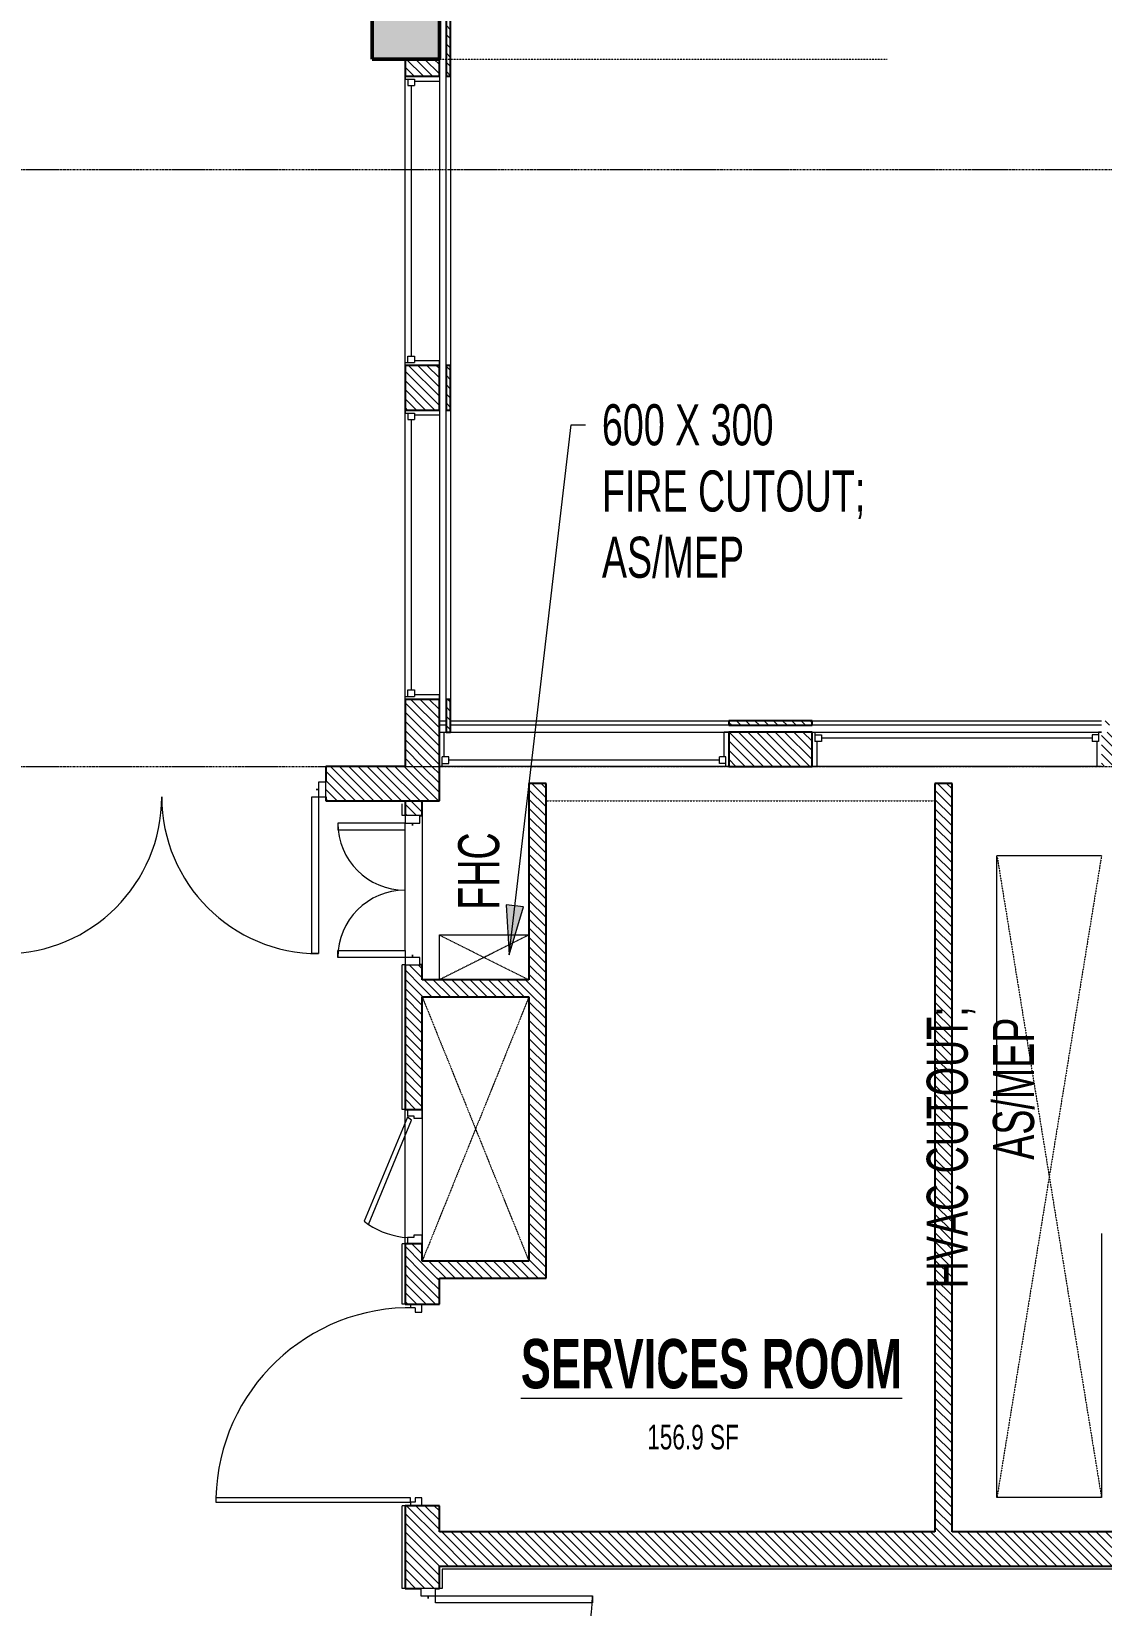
# Model space of a CAD drawing. Header units: millimetres. Extents: x -25222 to 91371, y -63339 to 20835.
# Drawn here: x 46568 to 53735, y -31013 to -20464 of the extents above; entities that cross this region are included whole.
import ezdxf

# ---------------------------------------------------------------- set-up
doc = ezdxf.new("R2010")
doc.units = ezdxf.units.MM
doc.linetypes.add('Cut Out Line', pattern=[2, 1, -1])
doc.linetypes.add('Grid Line', pattern=[22.225, 12.7, -3.175, 3.175, -3.175])
for name, color, linetype, lineweight in [('A-AREA-IDEN', 2, 'Continuous', 9), ('A-DETL', 90, 'Continuous', 5), ('A-DETL-THIN', 151, 'Continuous', 5), ('A-DOOR', 31, 'Continuous', 5), ('A-DOOR-FRAM', 31, 'Continuous', 5), ('A-GLAZ', 151, 'Continuous', 5), ('A-WALL', 113, 'Continuous', 5), ('A-WALL-PATT', 111, 'Continuous', 25), ('G-ANNO-TEXT', 231, 'Continuous', 9), ('S-COLS', 52, 'Continuous', 5), ('S-GRID', 1, 'Continuous', 9)]:
    doc.layers.add(name, color=color, linetype=linetype, lineweight=lineweight)
doc.styles.add('Swis721 Cn BT_3', font='swissc.ttf', dxfattribs={"width": 0.8, "height": 165})
doc.styles.add('Swis721 Cn BT_4', font='swissc.ttf', dxfattribs={"width": 0.8, "height": 275})
doc.styles.add('Swis721 Cn BT_B', font='swisscb.ttf', dxfattribs={"width": 0.8, "height": 330})
pattern_1 = [(315, (14219.89, -54691.457), (30.869454, 30.869454), [])]

# ---------------------------------------------------------------- blocks, each defined once
blk = doc.blocks.new('MM-HOSPITAL A_B BLOCK 2022_05_19_Interiors_rvt-1-4_ FOURTH FLOOR - GA PLAN')
at = {"layer": 'A-WALL', "color": 10, "lineweight": 9}
for p, q in [((49050, -25719), (49050, -25639)), ((49070, -25719), (49050, -25719)), ((49050, -27689), (49050, -26719)), ((49070, -26719), (49050, -26719)), ((49070, -27689), (49050, -27689)), ((49050, -28994), (49050, -28589)), ((49070, -28589), (49050, -28589)), ((49070, -28994), (49050, -28994)), ((49050, -30899), (49050, -30344)), ((49070, -30344), (49050, -30344)), ((54135, -30769), (49320, -30769)), ((49320, -30769), (49320, -30899)), ((49070, -30899), (49050, -30899)), ((49320, -30899), (49300, -30899))]:
    blk.add_line(p, q, dxfattribs=at)
blk = doc.blocks.new('M_Concrete-Rectangular-Column - 450 x600-11757012-4_ FOURTH FLOOR - GA PLAN')
at = {"layer": 'S-COLS'}
blk.add_hatch(color=55, dxfattribs=at).paths.add_polyline_path([(-5, -300), (225, -300), (225, 300), (-225, 300), (-225, -300)], flags=0)
at = {"layer": 'S-COLS', "color": 250, "lineweight": 50}
for p, q in [((225, 300), (-225, 300)), ((-225, 300), (-225, -300)), ((225, -300), (225, 300)), ((-225, -300), (225, -300))]:
    blk.add_line(p, q, dxfattribs=at)
blk = doc.blocks.new('M_Door-Passage-Double-Flush - D 2_2-14736277-4_ FOURTH FLOOR - GA PLAN')
at = {"layer": 'A-DOOR'}
for p, q in [((-1050, 96.35), (-1050, 1146.35)), ((-1050, 1146.35), (-1005, 1146.35)), ((-1005, 1146.35), (-1005, 96.35)), ((1050, 1146.35), (1005, 1146.35)), ((1005, 1146.35), (1005, 96.35)), ((1050, 96.35), (1050, 1146.35)), ((-1005, 96.35), (-1050, 96.35)), ((1005, 96.35), (1050, 96.35))]:
    blk.add_line(p, q, dxfattribs=at)
for centre, start, end in [((-1050, 96.35), 0, 90), ((1050, 96.35), 90, 180)]:
    blk.add_arc(centre, 1050, start, end, dxfattribs=at)
at = {"layer": 'A-DOOR-FRAM'}
for p, q in [((-1050, 96.35), (-1100, 96.35)), ((-1100, 96.35), (-1100, -3.65)), ((-1050, 46.5875), (-1050, 96.35)), ((-1034.125, 46.5875), (-1050, 46.5875)), ((-1050, -3.65), (-1050, 45.5625)), ((-1050, 45.5625), (-1034.125, 45.5625)), ((-1034.125, 45.5625), (-1034.125, 46.5875)), ((1050, 46.5875), (1034.125, 46.5875)), ((1034.125, 46.5875), (1034.125, 45.5625)), ((1034.125, 45.5625), (1050, 45.5625)), ((1050, 96.35), (1050, 46.5875)), ((1100, 96.35), (1050, 96.35)), ((1050, 45.5625), (1050, -3.65)), ((1100, -3.65), (1100, 96.35)), ((-1100, -3.65), (-1050, -3.65)), ((1050, -3.65), (1100, -3.65))]:
    blk.add_line(p, q, dxfattribs=at)
blk = doc.blocks.new('Single Panel Flush Door - SHD_0_90-4566079-4_ FOURTH FLOOR - GA PLAN')
at = {"layer": 'A-DOOR'}
for p, q in [((-379, -14), (-400, -42)), ((-400, -42), (299, -331)), ((320, -303), (-379, -14)), ((299, -331), (320, -303))]:
    blk.add_line(p, q, dxfattribs=at)
blk.add_arc((-135, -5), 544, 326.8171, 356.084, dxfattribs=at)
at = {"layer": 'A-DOOR-FRAM'}
for p, q in [((-450, -42), (-450, 57)), ((-392, 57), (-450, 57)), ((-407, -42), (-407, 1)), ((-407, 1), (-392, 1)), ((-392, 1), (-392, 57)), ((392, 57), (392, 1)), ((450, 57), (392, 57)), ((392, 1), (407, 1)), ((407, 1), (407, -42)), ((450, 57), (450, -42)), ((-450, -42), (-407, -42)), ((407, -42), (450, -42))]:
    blk.add_line(p, q, dxfattribs=at)
blk = doc.blocks.new('M_Door-Passage-Double-Flush - SHD 1_0-11714157-4_ FOURTH FLOOR - GA PLAN')
at = {"layer": 'A-DOOR'}
for p, q in [((-450, 63.85), (-450, 513.85)), ((-450, 513.85), (-405, 513.85)), ((-405, 513.85), (-405, 63.85)), ((450, 513.85), (405, 513.85)), ((405, 513.85), (405, 63.85)), ((450, 63.85), (450, 513.85)), ((-405, 63.85), (-450, 63.85)), ((405, 63.85), (450, 63.85))]:
    blk.add_line(p, q, dxfattribs=at)
for centre, start, end in [((-450, 63.85), 0, 90), ((450, 63.85), 90, 180)]:
    blk.add_arc(centre, 450, start, end, dxfattribs=at)
at = {"layer": 'A-DOOR-FRAM'}
for p, q in [((-450, 63.85), (-500, 63.85)), ((-500, 63.85), (-500, -36.15)), ((-450, 14.0875), (-450, 63.85)), ((-434.125, 14.0875), (-450, 14.0875)), ((-450, -36.15), (-450, 13.0625)), ((-450, 13.0625), (-434.125, 13.0625)), ((-434.125, 13.0625), (-434.125, 14.0875)), ((450, 14.0875), (434.125, 14.0875)), ((434.125, 14.0875), (434.125, 13.0625)), ((434.125, 13.0625), (450, 13.0625)), ((450, 63.85), (450, 14.0875)), ((500, 63.85), (450, 63.85)), ((450, 13.0625), (450, -36.15)), ((500, -36.15), (500, 63.85)), ((-500, -36.15), (-450, -36.15)), ((450, -36.15), (500, -36.15))]:
    blk.add_line(p, q, dxfattribs=at)
blk = doc.blocks.new('DC_SglFl-W-Int - FWD7 1_35-12334915-4_ FOURTH FLOOR - GA PLAN')
at = {"layer": 'A-DOOR'}
for p, q in [((622, -77.5), (622, -1381.5)), ((652, -77.5), (622, -77.5)), ((652, -1381.5), (652, -77.5)), ((622, -1381.5), (652, -1381.5))]:
    blk.add_line(p, q, dxfattribs=at)
blk.add_arc((652, -77.5), 1304.3, 178.68208, 268.68208, dxfattribs=at)
at = {"layer": 'A-DOOR-FRAM'}
for p, q in [((-675, -2.5), (-675, -77.5)), ((-622, -2.5), (-675, -2.5)), ((-675, -77.5), (-652, -77.5)), ((-652, -47.5), (-622, -47.5)), ((-652, -47.5), (-652, -77.5)), ((-622, -47.5), (-622, -2.5)), ((622, -2.5), (622, -47.5)), ((675, -2.5), (622, -2.5)), ((622, -47.5), (652, -47.5)), ((652, -47.5), (652, -77.5)), ((652, -77.5), (675, -77.5)), ((675, -77.5), (675, -2.5))]:
    blk.add_line(p, q, dxfattribs=at)
blk = doc.blocks.new('M_Fixed - 1938_2578-11206180-4_ FOURTH FLOOR - GA PLAN')
at = {"layer": 'A-GLAZ', "lineweight": 9}
for p, q in [((-969, 128), (-950, 128)), ((-950, 128), (-950, 65)), ((-950, 109), (-906, 109)), ((-906, 109), (-906, 65)), ((906, 109), (906, 65)), ((950, 109), (906, 109)), ((950, 128), (950, 65)), ((968, 128), (950, 128)), ((-950, 65), (-906, 65)), ((-937, 65), (-937, -102)), ((-906, 87), (906, 87)), ((906, 65), (950, 65)), ((937, 65), (937, -102)), ((-969, -102), (-937, -102)), ((969, -102), (937, -102))]:
    blk.add_line(p, q, dxfattribs=at)
blk = doc.blocks.new('M_Fixed - 1938_2578-11723930-4_ FOURTH FLOOR - GA PLAN')
at = {"layer": 'A-GLAZ', "lineweight": 9}
for p, q in [((-969, 102), (-937, 102)), ((-937, -65), (-937, 102)), ((937, -65), (937, 102)), ((969, 102), (937, 102)), ((-950, -128), (-950, -65)), ((-950, -65), (-906, -65)), ((-906, -109), (-906, -65)), ((-906, -87), (906, -87)), ((906, -65), (950, -65)), ((906, -109), (906, -65)), ((950, -128), (950, -65)), ((-969, -128), (-950, -128)), ((-950, -109), (-906, -109)), ((950, -109), (906, -109)), ((968, -128), (950, -128))]:
    blk.add_line(p, q, dxfattribs=at)
blk = doc.blocks.new('M_Fixed - 1938_2578-11206182-4_ FOURTH FLOOR - GA PLAN')
at = {"layer": 'A-GLAZ', "lineweight": 9}
for p, q in [((-969, 102), (-937, 102)), ((-937, -65), (-937, 102)), ((937, -65), (937, 102)), ((969, 102), (937, 102)), ((-950, -128), (-950, -65)), ((-950, -65), (-906, -65)), ((-906, -109), (-906, -65)), ((-906, -87), (906, -87)), ((906, -65), (950, -65)), ((906, -109), (906, -65)), ((950, -128), (950, -65)), ((-969, -128), (-950, -128)), ((-950, -109), (-906, -109)), ((950, -109), (906, -109)), ((968, -128), (950, -128))]:
    blk.add_line(p, q, dxfattribs=at)

msp = doc.modelspace()

# ---------------------------------------------------------------- hatches: boundary and pattern name
at = {"layer": 'A-WALL-PATT', "lineweight": 5}
h = msp.add_hatch(dxfattribs=at)
h.set_pattern_fill('FP_1', color=9, style=0, pattern_type=2)
h.set_pattern_definition(pattern_1)
h.paths.add_polyline_path([(49345.1, -25158.7), (49375.1, -25158.7), (49375.1, -24939.7), (49345.1, -24939.7), (49345.1, -25113.7)], flags=0)
h.paths.add_polyline_path([(49345.1, -23001.7), (49375.1, -23001.7), (49375.1, -22701.7), (49345.1, -22701.7)], flags=0)
h.paths.add_polyline_path([(49375.1, -20763.7), (49375.1, -18318.7), (49345.1, -18318.7), (49345.1, -20763.7)], flags=0)
h.paths.add_polyline_path([(49375.1, -16318.7), (49375.1, -13873.7), (49345.1, -13873.7), (49345.1, -16318.7)], flags=0)
h.paths.add_polyline_path([(49345.1, -11935.7), (49375.1, -11935.7), (49375.1, -11635.7), (49345.1, -11635.7)], flags=0)
h.paths.add_polyline_path([(49375.1, -9697.7), (49375.1, -9693.7), (49345.1, -9693.7), (49345.1, -9697.7)], flags=0)
h.paths.add_polyline_path([(49345.1, -9663.7), (49375.1, -9663.7), (49375.1, -9618.7), (49345.1, -9618.7), (49345.1, -9657.1)], flags=0)
h = msp.add_hatch(dxfattribs=at)
h.set_pattern_fill('FP_1', color=9, style=0, pattern_type=2)
h.set_pattern_definition(pattern_1)
h.paths.add_polyline_path([(49070.1, -25388.7), (49300.1, -25388.7), (49300.1, -24939.7), (49070.1, -24939.7)], flags=0)
h.paths.add_polyline_path([(49070.1, -23001.7), (49300.1, -23001.7), (49300.1, -22701.7), (49070.1, -22701.7)], flags=0)
h.paths.add_polyline_path([(49300.1, -20763.7), (49300.1, -20648.7), (49070.1, -20648.7), (49070.1, -20763.7)], flags=0)
h = msp.add_hatch(dxfattribs=at)
h.set_pattern_fill('FP_1', color=9, style=0, pattern_type=2)
h.set_pattern_definition(pattern_1)
h.paths.add_polyline_path([(72518.6, -25113.7), (72518.6, -25083.7), (71968.1, -25083.7), (71968.1, -25113.7), (72143.9, -25113.7)], flags=0)
h.paths.add_polyline_path([(74456.6, -25113.7), (75007.1, -25113.7), (75007.1, -25083.7), (74456.6, -25083.7)], flags=0)
h.paths.add_polyline_path([(85735.1, -25113.7), (86025.1, -25113.7), (86025.1, -25083.7), (85135.1, -25083.7), (85135.1, -25113.7), (85735.1, -25113.7)], flags=0)
h.paths.add_polyline_path([(76945.1, -25113.7), (78035.1, -25113.7), (78035.1, -25083.7), (76945.1, -25083.7)], flags=0)
h.paths.add_polyline_path([(80775.1, -25113.7), (80775.1, -25083.7), (79973.1, -25083.7), (79973.1, -25113.7), (80175.1, -25113.7)], flags=0)
h.paths.add_polyline_path([(83197.1, -25113.7), (83197.1, -25083.7), (82713.1, -25083.7), (82713.1, -25113.7), (83162.1, -25113.7)], flags=0)
h.paths.add_polyline_path([(62485.1, -25113.7), (62750.1, -25113.7), (62750.1, -25083.7), (61735.1, -25083.7), (61735.1, -25113.7), (62035.1, -25113.7)], flags=0)
h.paths.add_polyline_path([(59289.3, -25113.7), (59797.1, -25113.7), (59797.1, -25083.7), (58864.1, -25083.7), (58864.1, -25113.7)], flags=0)
h.paths.add_polyline_path([(56235.1, -25113.7), (56926.1, -25113.7), (56926.1, -25083.7), (55993.1, -25083.7), (55993.1, -25113.7), (56035.1, -25113.7)], flags=0)
h.paths.add_polyline_path([(51797.1, -25113.7), (51797.1, -25083.7), (51238.7, -25083.7), (51238.7, -25113.7)], flags=0)
h.paths.add_polyline_path([(63950.1, -25113.7), (64669.1, -25113.7), (64669.1, -25083.7), (63950.1, -25083.7)], flags=0)
h.paths.add_polyline_path([(53735.1, -25113.7), (54055.1, -25113.7), (54055.1, -25083.7), (53735.1, -25083.7)], flags=0)
h.paths.add_polyline_path([(66607.1, -25113.7), (67497.1, -25113.7), (67497.1, -25083.7), (66607.1, -25083.7)], flags=0)
h.paths.add_polyline_path([(69435.1, -25113.7), (70030.1, -25113.7), (70030.1, -25083.7), (69435.1, -25083.7)], flags=0)
h = msp.add_hatch(dxfattribs=at)
h.set_pattern_fill('FP_1', color=9, style=0, pattern_type=2)
h.set_pattern_definition(pattern_1)
h.paths.add_polyline_path([(56235.1, -25388.7), (56926.1, -25388.7), (56926.1, -25158.7), (55993.1, -25158.7), (55993.1, -25388.7), (56035.1, -25388.7)], flags=0)
h.paths.add_polyline_path([(62600.1, -25388.7), (62750.1, -25388.7), (62750.1, -25158.7), (61735.1, -25158.7), (61735.1, -25388.7), (62485.1, -25388.7)], flags=0)
h.paths.add_polyline_path([(59289.3, -25388.7), (59797.1, -25388.7), (59797.1, -25158.7), (58864.1, -25158.7), (58864.1, -25388.7)], flags=0)
h.paths.add_polyline_path([(70030.1, -25388.7), (70030.1, -25158.7), (69435.1, -25158.7), (69435.1, -25388.7)], flags=0)
h.paths.add_polyline_path([(77653, -25388.7), (78035.1, -25388.7), (78035.1, -25158.7), (76945.1, -25158.7), (76945.1, -25388.7), (77435.1, -25388.7)], flags=0)
h.paths.add_polyline_path([(75007.1, -25388.7), (75007.1, -25158.7), (74456.6, -25158.7), (74456.6, -25388.7)], flags=0)
h.paths.add_polyline_path([(72143.9, -25388.7), (72518.6, -25388.7), (72518.6, -25158.7), (71968.1, -25158.7), (71968.1, -25388.7)], flags=0)
h.paths.add_polyline_path([(54035.1, -25388.7), (54055.1, -25388.7), (54055.1, -25158.7), (53735.1, -25158.7), (53735.1, -25388.7), (53805.1, -25388.7)], flags=0)
h.paths.add_polyline_path([(51797.1, -25388.7), (51797.1, -25158.7), (51238.7, -25158.7), (51238.7, -25388.7)], flags=0)
h.paths.add_polyline_path([(63950.1, -25388.7), (64669.1, -25388.7), (64669.1, -25158.7), (63950.1, -25158.7), (63950.1, -25197.7)], flags=0)
h.paths.add_polyline_path([(66634.8, -25388.7), (67497.1, -25388.7), (67497.1, -25158.7), (66607.1, -25158.7), (66607.1, -25388.7)], flags=0)
h.paths.add_polyline_path([(49300.1, -25388.7), (49300.7, -25388.7), (49300.1, -25158.7)], flags=0)
h = msp.add_hatch(dxfattribs=at)
h.set_pattern_fill('FP_1', color=9, style=0, pattern_type=2)
h.set_pattern_definition(pattern_1)
h.paths.add_polyline_path([(49300.1, -25618.7), (49300.1, -25388.7), (48540.7, -25388.7), (48540.7, -25618.7), (49070.1, -25618.7)], flags=0)
h.paths.add_polyline_path([(46340.7, -25618.7), (46340.7, -25388.7), (46110.7, -25388.7), (46110.7, -25618.7), (46315.6, -25618.7)], flags=0)
h = msp.add_hatch(dxfattribs=at)
h.set_pattern_fill('FP_1', color=9, style=0, pattern_type=2)
h.set_pattern_definition(pattern_1)
h.paths.add_polyline_path([(50015.1, -28818.7), (50015.1, -25503.7), (49900.1, -25503.7), (49900.1, -28818.7)], flags=0)
h = msp.add_hatch(dxfattribs=at)
h.set_pattern_fill('FP_1', color=9, style=0, pattern_type=2)
h.set_pattern_definition(pattern_1)
h.paths.add_polyline_path([(52734.7, -30518.7), (52734.7, -25503.7), (52619.7, -25503.7), (52619.7, -30518.7)], flags=0)
h = msp.add_hatch(dxfattribs=at)
h.set_pattern_fill('FP_1', color=9, style=0, pattern_type=2)
h.set_pattern_definition(pattern_1)
h.paths.add_polyline_path([(49185.1, -28818.7), (49185.1, -28588.7), (49070.1, -28588.7), (49070.1, -28818.7)], flags=0)
h.paths.add_polyline_path([(49070.1, -27688.7), (49185.1, -27688.7), (49185.1, -26718.7), (49070.1, -26718.7), (49070.1, -26933.7)], flags=0)
h.paths.add_polyline_path([(49070.1, -25718.7), (49185.1, -25718.7), (49185.1, -25618.7), (49070.1, -25618.7)], flags=0)
h = msp.add_hatch(dxfattribs=at)
h.set_pattern_fill('FP_1', color=9, style=0, pattern_type=2)
h.set_pattern_definition(pattern_1)
h.paths.add_polyline_path([(49900.1, -26933.7), (49900.1, -26818.7), (49185.1, -26818.7), (49185.1, -26933.7), (49890, -26933.7)], flags=0)
h = msp.add_hatch(dxfattribs=at)
h.set_pattern_fill('FP_1', color=9, style=0, pattern_type=2)
h.set_pattern_definition(pattern_1)
h.paths.add_polyline_path([(49300.1, -28818.7), (49900.1, -28818.7), (49900.1, -28703.7), (49185.1, -28703.7), (49185.1, -28818.7)], flags=0)
h = msp.add_hatch(dxfattribs=at)
h.set_pattern_fill('FP_1', color=9, style=0, pattern_type=2)
h.set_pattern_definition(pattern_1)
h.paths.add_polyline_path([(49070.1, -57158.7), (49300.1, -57158.7), (49300.1, -48988.7), (49070.1, -48988.7), (49070.1, -55447.7)], flags=0)
h.paths.add_polyline_path([(49300.1, -46788.7), (49300.1, -33098.7), (49070.1, -33098.7), (49070.1, -46788.7), (49275.1, -46788.7)], flags=0)
h.paths.add_polyline_path([(49300.1, -30898.7), (49300.1, -30343.7), (49070.1, -30343.7), (49070.1, -30898.7), (49275.1, -30898.7)], flags=0)
h.paths.add_polyline_path([(49070.1, -28993.7), (49300.1, -28993.7), (49300.1, -28818.7), (49070.1, -28818.7)], flags=0)
h = msp.add_hatch(dxfattribs=at)
h.set_pattern_fill('FP_1', color=9, style=0, pattern_type=2)
h.set_pattern_definition(pattern_1)
h.paths.add_polyline_path([(53920.2, -30748.7), (53920.2, -30633.7), (53805.1, -30633.7), (53805.1, -30518.7), (49300.1, -30518.7), (49300.1, -30748.7), (51943.8, -30748.7)], flags=0)
at = {"layer": 'G-ANNO-TEXT'}
msp.add_hatch(color=130, dxfattribs=at).paths.add_polyline_path([(49767.4, -26651.3), (49863.6, -26330.3), (49748, -26316.8)], flags=0)

# ---------------------------------------------------------------- linework, layer by layer
at = {"layer": 'A-DETL', "linetype": 'Cut Out Line'}
for p, q in [((49300.1, -20648.7), (52300.1, -20648.7)), ((50015.1, -25618.7), (52619.7, -25618.7)), ((53735.1, -25988.7), (53035.1, -30288.7)), ((53035.1, -25988.7), (53735.1, -30288.7)), ((49300.1, -26518.8), (49900.1, -26818.8)), ((49900.1, -26518.8), (49300.1, -26818.7)), ((49300.1, -26518.8), (49900.1, -26818.8)), ((49900.1, -26518.8), (49300.1, -26818.8)), ((49185.1, -26933.7), (49900.1, -28703.7)), ((49900.1, -26933.7), (49185.1, -28703.7))]:
    msp.add_line(p, q, dxfattribs=at)
at = {"layer": 'A-DETL'}
for p, q in [((53735.1, -25988.7), (53035.1, -25988.7)), ((53735.1, -28518.7), (53735.1, -30288.7))]:
    msp.add_line(p, q, dxfattribs=at)
at = {"layer": 'A-DETL-THIN'}
for p, q in [((53035.1, -30288.7), (53035.1, -25988.7)), ((49300.1, -26818.7), (49300.1, -26518)), ((49300.1, -26518), (49900.1, -26518)), ((53735.1, -30288.7), (53035.1, -30288.7))]:
    msp.add_line(p, q, dxfattribs=at)
at = {"layer": 'A-WALL', "lineweight": 25}
for p, q in [((49345.1, -18318.7), (49345.1, -20763.7)), ((49375.1, -20763.7), (49375.1, -18318.7)), ((49070.1, -20648.7), (49070.1, -20763.7)), ((49300.1, -20763.7), (49300.1, -20648.7)), ((49070.1, -20763.7), (49300.1, -20763.7)), ((49345.1, -20763.7), (49375.1, -20763.7)), ((49070.1, -22701.7), (49070.1, -23001.7)), ((49300.1, -22701.7), (49070.1, -22701.7)), ((49300.1, -23001.7), (49300.1, -22701.7)), ((49375.1, -22701.7), (49345.1, -22701.7)), ((49345.1, -22701.7), (49345.1, -23001.7)), ((49375.1, -23001.7), (49375.1, -22701.7)), ((49070.1, -23001.7), (49300.1, -23001.7)), ((49345.1, -23001.7), (49375.1, -23001.7)), ((49070.1, -24939.7), (49070.1, -25388.7)), ((49300.1, -24939.7), (49070.1, -24939.7)), ((49300.1, -25083.7), (49300.1, -24939.7)), ((49375.1, -24939.7), (49345.1, -24939.7)), ((49345.1, -24939.7), (49345.1, -25158.7)), ((49375.1, -25158.7), (49375.1, -24939.7)), ((49300.7, -25083.7), (49300.1, -25083.7)), ((49300.7, -25113.7), (49300.7, -25083.7)), ((51797.1, -25083.7), (51238.7, -25083.7)), ((51238.7, -25083.7), (51238.7, -25113.7)), ((51797.1, -25113.7), (51797.1, -25083.7)), ((49300.1, -25158.7), (49300.1, -25113.7)), ((49300.1, -25113.7), (49300.7, -25113.7)), ((49300.7, -25158.7), (49300.1, -25158.7)), ((49300.7, -25388.7), (49300.7, -25158.7)), ((49345.1, -25158.7), (49375.1, -25158.7)), ((51238.7, -25113.7), (51797.1, -25113.7)), ((51797.1, -25158.7), (51238.7, -25158.7)), ((51238.7, -25158.7), (51238.7, -25388.7)), ((51797.1, -25388.7), (51797.1, -25158.7)), ((49070.1, -25388.7), (48540.7, -25388.7)), ((48540.7, -25388.7), (48540.7, -25493.7)), ((49300.1, -25618.7), (49300.1, -25388.7)), ((49300.1, -25388.7), (49300.7, -25388.7)), ((51238.7, -25388.7), (51797.1, -25388.7)), ((49900.1, -25503.7), (49900.1, -26818.7)), ((50015.1, -25503.7), (49900.1, -25503.7)), ((50015.1, -28818.7), (50015.1, -25503.7)), ((52734.7, -25503.7), (52619.7, -25503.7)), ((52619.7, -25503.7), (52619.7, -30518.7)), ((52734.7, -30518.7), (52734.7, -25503.7)), ((48540.7, -25593.7), (48540.7, -25618.7)), ((48540.7, -25618.7), (49300.1, -25618.7)), ((49070.1, -25618.7), (49070.1, -25718.7)), ((49185.1, -25718.7), (49185.1, -25618.7)), ((49170.1, -25718.7), (49185.1, -25718.7)), ((49070.1, -26718.7), (49070.1, -27688.7)), ((49185.1, -26718.7), (49170.1, -26718.7)), ((49185.1, -26818.7), (49185.1, -26718.7)), ((49900.1, -26818.7), (49185.1, -26818.7)), ((49185.1, -26933.7), (49900.1, -26933.7)), ((49185.1, -27688.7), (49185.1, -26933.7)), ((49900.1, -26933.7), (49900.1, -28703.7)), ((49070.1, -27688.7), (49185.1, -27688.7)), ((49070.1, -28588.7), (49070.1, -28993.7)), ((49185.1, -28588.7), (49070.1, -28588.7)), ((49185.1, -28703.7), (49185.1, -28588.7)), ((49900.1, -28703.7), (49185.1, -28703.7)), ((49300.1, -28818.7), (50015.1, -28818.7)), ((49300.1, -28993.7), (49300.1, -28818.7)), ((49070.1, -28993.7), (49300.1, -28993.7)), ((49070.1, -30343.7), (49070.1, -30898.7)), ((49300.1, -30343.7), (49070.1, -30343.7)), ((49300.1, -30518.7), (49300.1, -30343.7)), ((52619.7, -30518.7), (49300.1, -30518.7)), ((53920.2, -30518.7), (52734.7, -30518.7)), ((49300.1, -30748.7), (53920.2, -30748.7)), ((49300.1, -30898.7), (49300.1, -30748.7)), ((49070.1, -30898.7), (49175.1, -30898.7)), ((49275.1, -30898.7), (49300.1, -30898.7))]:
    msp.add_line(p, q, dxfattribs=at)
at = {"layer": 'A-WALL'}
for p, q in [((49070.1, -22701.7), (49070.1, -20763.7)), ((49300.1, -20763.7), (49300.1, -22701.7)), ((49345.1, -22701.7), (49345.1, -20763.7)), ((49375.1, -20763.7), (49375.1, -22701.7)), ((49070.1, -24939.7), (49070.1, -23001.7)), ((49300.1, -23001.7), (49300.1, -24939.7)), ((49345.1, -24939.7), (49345.1, -23001.7)), ((49375.1, -23001.7), (49375.1, -24939.7)), ((49300.1, -25083.7), (49300.1, -25113.7)), ((49300.7, -25083.7), (49345.1, -25083.7)), ((49375.1, -25083.7), (51238.7, -25083.7)), ((51797.1, -25083.7), (53735.1, -25083.7)), ((49345.1, -25113.7), (49300.7, -25113.7)), ((49300.7, -25158.7), (49345.1, -25158.7)), ((51238.7, -25113.7), (49375.1, -25113.7)), ((49375.1, -25158.7), (51238.7, -25158.7)), ((53735.1, -25113.7), (51797.1, -25113.7)), ((51797.1, -25158.7), (53735.1, -25158.7)), ((49070.1, -25388.7), (49300.1, -25388.7)), ((51238.7, -25388.7), (49300.7, -25388.7)), ((53735.1, -25388.7), (51797.1, -25388.7)), ((49185.1, -25718.7), (49185.1, -26718.7)), ((49070.1, -26623.7), (49070.1, -25813.7)), ((49070.1, -28588.7), (49070.1, -27688.7)), ((49185.1, -27688.7), (49185.1, -28588.7))]:
    msp.add_line(p, q, dxfattribs=at)
at = {"layer": 'G-ANNO-TEXT', "color": 130}
for p, q in [((49767.4, -26651.3), (50183.6, -23099.5)), ((50183.6, -23099.5), (50279.9, -23099.5)), ((49863.6, -26330.3), (49748, -26316.8)), ((49748, -26316.8), (49767.4, -26651.3)), ((49767.4, -26651.3), (49863.6, -26330.3))]:
    msp.add_line(p, q, dxfattribs=at)
at = {"layer": 'S-GRID', "linetype": 'Grid Line'}
for p, q in [((-24562.2, -21388.7), (90711.2, -21388.7)), ((-24562.2, -25388.7), (90711.2, -25388.7))]:
    msp.add_line(p, q, dxfattribs=at)

# ---------------------------------------------------------------- block references
at = {"lineweight": 5}
msp.add_blockref('MM-HOSPITAL A_B BLOCK 2022_05_19_Interiors_rvt-1-4_ FOURTH FLOOR - GA PLAN', (0, 0), dxfattribs=at)
at = {"layer": 'A-DOOR'}
for name, p, rotation in [('M_Door-Passage-Double-Flush - D 2_2-14736277-4_ FOURTH FLOOR - GA PLAN', (47440.7, -25497.4), 180), ('M_Door-Passage-Double-Flush - SHD 1_0-11714157-4_ FOURTH FLOOR - GA PLAN', (49133.9, -26218.7), 89.9999999999999), ('Single Panel Flush Door - SHD_0_90-4566079-4_ FOURTH FLOOR - GA PLAN', (49127.6, -28138.7), 269.9999999999999), ('DC_SglFl-W-Int - FWD7 1_35-12334915-4_ FOURTH FLOOR - GA PLAN', (49185.1, -29668.7), 269.9999999999998), ('M_Door-Passage-Double-Flush - D 2_2-14736277-4_ FOURTH FLOOR - GA PLAN', (49178.7, -31998.7), 269.9999999999998)]:
    msp.add_blockref(name, p, dxfattribs=dict(at, rotation=rotation))
at = {"layer": 'A-GLAZ'}
for name, p, rotation in [('M_Fixed - 1938_2578-11723930-4_ FOURTH FLOOR - GA PLAN', (49198.1, -21732.7), 269.9999999999999), ('M_Fixed - 1938_2578-11723930-4_ FOURTH FLOOR - GA PLAN', (49198.1, -23970.7), 269.9999999999999), ('M_Fixed - 1938_2578-11206180-4_ FOURTH FLOOR - GA PLAN', (50269.7, -25260.7), 180), ('M_Fixed - 1938_2578-11206182-4_ FOURTH FLOOR - GA PLAN', (52766.1, -25286.7), 180)]:
    msp.add_blockref(name, p, dxfattribs=dict(at, rotation=rotation))
at = {"layer": 'S-COLS', "rotation": 4.829673078902934e-06}
msp.add_blockref('M_Concrete-Rectangular-Column - 450 x600-11757012-4_ FOURTH FLOOR - GA PLAN', (49075.1, -20348.7), dxfattribs=at)

# ---------------------------------------------------------------- texts
at = {"layer": 'A-AREA-IDEN', "attachment_point": 1}
for s, insert, char_height, width, style in [('\\LSERVICES ROOM', (49845.8, -29226.8), 330, 2899.543, 'Swis721 Cn BT_B'), ('156.9 SF', (50692.4, -29801.5), 165, 698.43, 'Swis721 Cn BT_3')]:
    msp.add_mtext(s, dxfattribs=dict(at, insert=insert, char_height=char_height, width=width, style=style))
at = {"layer": 'G-ANNO-TEXT', "color": 7, "char_height": 275, "attachment_point": 1, "style": 'Swis721 Cn BT_4'}
for s, insert, width in [('600 X 300 ', (50388.9, -22962), 1509.738), ('FIRE CUTOUT; ', (50388.9, -23405.8), 2003.577), ('AS/MEP', (50388.9, -23849.7), 1121.721)]:
    msp.add_mtext(s, dxfattribs=dict(at, insert=insert, width=width))
at = {"layer": 'G-ANNO-TEXT', "color": 7, "char_height": 275, "attachment_point": 1, "rotation": 90, "style": 'Swis721 Cn BT_4'}
for s, insert, width in [('FHC', (49425.8, -26349.2), 571.443), ('HVAC CUTOUT; ', (52564.4, -28886.6), 2165.839), ('AS/MEP', (53008.2, -28025.1), 1121.721)]:
    msp.add_mtext(s, dxfattribs=dict(at, insert=insert, width=width))

doc.saveas('drawing.dxf')
